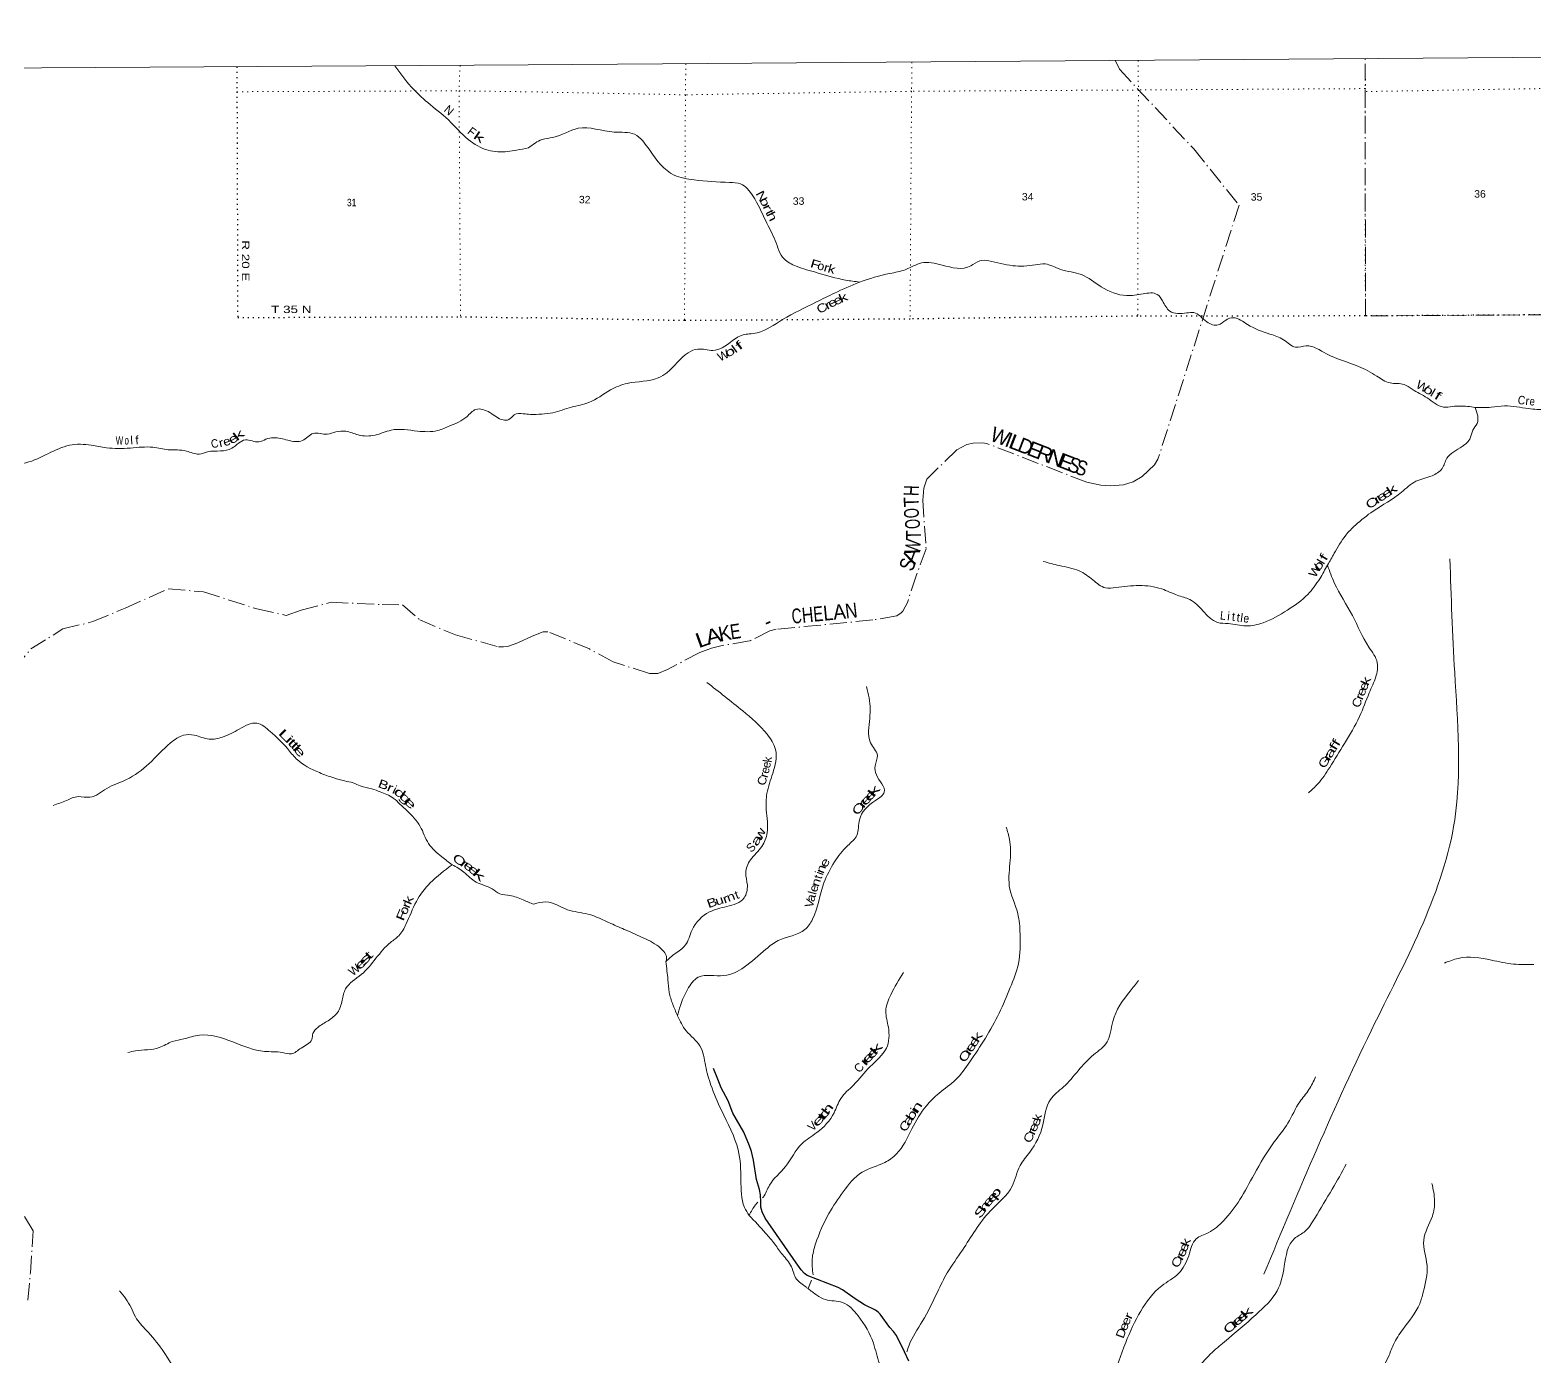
# Model space of a CAD drawing. Header units: feet. Extents: x 0 to 246606, y 183576 to 368785.
# Drawn here: x 141135 to 176587, y 337526 to 368785 of the extents above; entities that cross this region are included whole.
import ezdxf
from ezdxf.enums import TextEntityAlignment as Align

# ---------------------------------------------------------------- set-up
doc = ezdxf.new("R2010")
doc.units = ezdxf.units.FT
doc.header["$LTSCALE"] = 80
doc.linetypes.add('DOT_DASHED', pattern=[7.7, 5, -1.2, 0.3, -1.2])
doc.linetypes.add('DOTTED', pattern=[1.5, 0.3, -1.2])
for name, color, linetype, lineweight in [('29', 7, 'Continuous', 25), ('34', 7, 'Continuous', 13), ('39', 7, 'Continuous', 13), ('4', 7, 'Continuous', 13), ('41', 7, 'Continuous', 13), ('44', 7, 'DOT_DASHED', 13), ('6', 7, 'DOTTED', 25), ('7', 7, 'DOTTED', 13)]:
    doc.layers.add(name, color=color, linetype=linetype, lineweight=lineweight)

msp = doc.modelspace()

# ---------------------------------------------------------------- linework, layer by layer
at = {"layer": '29'}
msp.add_lwpolyline([(161837.43, 337428.15), (161735.55, 337644.9), (161548.19, 338032.2), (161478.93, 338121.74), (161388.38, 338220.23), (161162.91, 338531.98), (161115.94, 338583.26), (161050.49, 338628.37), (160794.91, 338755.11), (160569.31, 338894.19), (160270.98, 339107.21), (160172.16, 339158.02), (159444.44, 339442.55), (159377.84, 339491.34), (159303.09, 339576.33), (159183.56, 339740.53), (158451.15, 340794.7), (158378.54, 340944.62), (158352.93, 341055.37), (158346.74, 341174.08), (158340.11, 341345.96), (158320.47, 341468.07), (158250.53, 341703.24), (158174.89, 342164.07), (158130.86, 342365.14), (158083.88, 342501.88), (157953.39, 342823.12), (157693.4, 343270.24), (157580.95, 343559.45), (157416.24, 343866.33), (157334.49, 344073.18), (157238.37, 344324.25)], dxfattribs=at)
at = {"layer": '34'}
msp.add_spline([(170200.44, 339472.34), (172818.9, 345394.27), (174697.36, 350177.37), (174697.36, 353650.81), (174583.52, 356327.07)], degree=3, dxfattribs=at)
at = {"layer": '39'}
msp.add_line((159462.19, 339136.83), (159541.95, 339333.28), dxfattribs=at)
for points in [[(149726.44, 367941.42), (150112.23, 367451.41), (150504.21, 367077.21), (150989.95, 366668.53), (151458.52, 366208.94), (151928.95, 365955.64), (152382.72, 365924.44), (152594.46, 365957.06), (152877.32, 366009.74)], [(152877.32, 366009.74), (153197.83, 366207.38), (153453.19, 366257.26), (154046.31, 366471.92), (154894.07, 366382.82), (155375.65, 366330.41), (155732.74, 365954.07), (156310.17, 365370.25), (156776.91, 365254.88), (157615.92, 365197.94), (157875.11, 365161.01), (158161.53, 364882.18), (158466.57, 364290.56), (158688.17, 363828.5), (158901.14, 363392.53), (159183.23, 363224.74), (159675.03, 363069.49), (160348.95, 362893.87), (160674.89, 362850.27)], [(183477.41, 363967.27), (183028.38, 363793.69), (182852.02, 363706.74), (182736.79, 363609.2), (182484.17, 363316.57), (182091.91, 363391.9), (182014.05, 363252.85), (181925.38, 362953.94), (181747.5, 362673.33), (181684.18, 362514.38), (181504.4, 362033.7), (181001.42, 361465.33), (180539.3, 361261.54), (180389.12, 361104.78), (180147.55, 360877.38), (179672.99, 360689.49), (179298.98, 360422.91), (178935.45, 360138.37), (178587.18, 360090.56), (177846.96, 360153.65), (177474.35, 360014.4), (176835.7, 359853.33), (176435.67, 359867.07), (175867.03, 359931.78), (175554.74, 359900.9), (175181.38, 359894.99)], [(160674.89, 362850.27), (161389.43, 363051.34), (161753, 363139.88), (162135.28, 363299.55), (162620.9, 363247.22), (163295.58, 363229.21), (163507.05, 363350.9), (163719.1, 363347.32), (164284.72, 363234.05), (164819.28, 363255.51), (165046.97, 363276.51), (165406.97, 363148.77), (165904.19, 363023.94), (166368.45, 362736.77), (166964.25, 362531.19), (167357.08, 362571.87), (167686.44, 362558.65), (167812.72, 362407.77), (167985.34, 362164.92), (168383.98, 362120.85), (168553.36, 362130.5), (168858.74, 361910.68), (169128.73, 361839.63), (169304, 361954.48), (169480.54, 362008.75), (169819.01, 361848.22), (170344.56, 361622.97), (170666.3, 361490.38), (170948.52, 361316.54), (171198.25, 361346.09), (171678.65, 361156.24), (172431.73, 360863.08), (172862.52, 360631.77), (173174.72, 360472.71), (173508.65, 360433.33), (173696.65, 360324.17), (174046.14, 360119.42), (174432.2, 359903.33), (174647.91, 359918.01), (174999.17, 359919.41), (175181.38, 359894.99)], [(152923.05, 359730.99), (153450.82, 359771.03), (153888.18, 359903.57), (154301.82, 360011.37), (154810.48, 360307.07), (155204.96, 360462.95), (155933.16, 360589.55), (156138.53, 360713.13), (156639.5, 361184.47), (156865.85, 361270.1), (157221.81, 361239.26), (157440.6, 361300.48), (157934.88, 361608.01), (158077.82, 361627.21), (158262.97, 361655.39), (158862.19, 361965.14), (159663.12, 362380.21), (160082.78, 362587.14), (160674.89, 362850.27)], [(138454.87, 358496.67), (139116.87, 358669.9), (139508.99, 358785.06), (139762.49, 358852.91), (140094.47, 358742.38), (140437.64, 358678.6), (140743.26, 358571.58), (141036.17, 358591.7), (141565.79, 358808.74), (142063.46, 359004.91), (142577.27, 359005.26), (142932.49, 358945.77), (143497.02, 358939.06), (144030.71, 358956), (144389.94, 358898.6), (144817.37, 358868.89), (145120.31, 358794.17), (145315.42, 358848.7), (145622.48, 358869.1), (145890.18, 358935.22), (146207.85, 359129.75), (146524.36, 359083.62), (146691, 359145.65), (146870.3, 359181.65), (147205.26, 359123.77), (147555.37, 359116.74), (147802.8, 359283.55), (148136.98, 359264.07), (148338.15, 359318.72), (148572.5, 359333.6), (148865.54, 359248.57), (149262.15, 359242.49), (149638.04, 359359.34), (150263.56, 359337.7), (150734.62, 359351.34), (151023.69, 359460.35), (151421.83, 359676.74), (151634.77, 359848.91), (151970.1, 359772.83), (152279.06, 359601.18), (152410.41, 359607.9), (152541.64, 359719.76), (152751.44, 359748.3), (152923.05, 359730.99)], [(175179.26, 359895.27), (175225.51, 359520.09), (175121.92, 359356.24), (175065.12, 359175.2), (174875.43, 358977.2), (174513.83, 358696.73), (174399.68, 358457.9), (174163.03, 358285.16), (173784.15, 358155.88), (173442.31, 357896.05), (172779.23, 357453.6), (172360.12, 357123.42), (172128.93, 356882.1), (171861.16, 356458.14), (171701.4, 356179.95)], [(171701.62, 356179.39), (171516.25, 355860.8), (171237.26, 355491.17), (170758.4, 355121.33), (170181.17, 354822.14), (169783, 354747.01), (169365.95, 354802.81), (169111.01, 354829.73), (168766.11, 355105.29), (168455.77, 355369.47), (168162.91, 355472.36), (167794.42, 355620.13), (167265.84, 355699.83), (166711.69, 355649.67), (166471.55, 355644.57), (166172.89, 355832.21), (165851.49, 356045.63), (165380.55, 356169), (165004.99, 356268.11)], [(171701.4, 356179.95), (171861.53, 355761.04), (172287.31, 354994.16), (172674.29, 354248.69), (172873.73, 353881.13), (172838.28, 353546.98), (172684.53, 353173.94), (172453.97, 352611.35), (172099.68, 351979.46), (171752.11, 351412.37), (171469.47, 351024.47), (171251.73, 350815.77)], [(157079.64, 353418.48), (157923.4, 352745.34), (158500.15, 352193.83), (158697.36, 351836.33), (158630.34, 351273.18), (158494.75, 350803.54), (158478.6, 350415.23), (158499.95, 349874.16), (158373.4, 349552.22), (158107.4, 349237.42), (157994.68, 348929.91), (158033.02, 348639.75), (157956.5, 348339.08), (157546.8, 348138.42), (157137.66, 348008.5), (156732.58, 347585.67), (156570.51, 347224.58), (156326.33, 347025.41), (156112.21, 346836.99)], [(160836.78, 353320.44), (160928.71, 352782.88), (160890.28, 352204.17), (160935.05, 351992.96), (161096.69, 351695.32), (161043.25, 351449.69), (161071.88, 351238.13), (161259.97, 350833.96), (161052.11, 350635.57), (160673.9, 350183), (160610.92, 349813.91), (160397.89, 349572.98), (160086.95, 349186.5), (159838.69, 348698.3), (159565.87, 347837.79), (159389.25, 347593.58), (158760.69, 347335.74), (158470.22, 347129.53), (157956.1, 346708.43), (157481.78, 346508.42), (156876.9, 346471.33), (156622.46, 346183.04), (156454.75, 345801.63), (156387.33, 345563.25)], [(141676.18, 350520.29), (141995.42, 350638.01), (142268.73, 350726.48), (142544.18, 350709.85), (142940.47, 350918.11), (143403.48, 351127.73), (143935.95, 351502.55), (144441.84, 351990.07), (144751.67, 352172.31), (145004.51, 352173.41), (145352.3, 352081.41), (145670.92, 352130.36), (146063.58, 352318.33), (146475.46, 352456.13), (146790.94, 352262.36), (147195.63, 351860.11), (147404.85, 351619.7), (147949.64, 351291.07), (148287.94, 351168.55), (148544.32, 351094.9), (148747.56, 351048.49), (148912.83, 350979.06), (149187.29, 350911.85), (149380.96, 350838.95), (149691.4, 350693.62), (149848.04, 350551.21), (150019.26, 350388.89), (150326.06, 350025.09), (150522.44, 349620.62), (150834.21, 349311.51), (151078.79, 349122.37)], [(159581.91, 339460.83), (159560.83, 339829.97), (159640.17, 340189.31), (159954.4, 340903.2), (160290.99, 341415.5), (160739.61, 341879.66), (161269.88, 342107.13), (161544.33, 342306.93), (161911.53, 342900.71), (162251.52, 343443.39), (162548.25, 343736.62), (162947.31, 344060.31), (163273.77, 344477.43), (163639.66, 345036.82), (163962.59, 345623.6), (164226.66, 346225.29), (164418.76, 346793.12), (164458.75, 347491.08), (164402.29, 347972.81), (164205, 348625.32), (164226.75, 349229.95), (164210.53, 349718.59), (164131.91, 350003.85)], [(151078.79, 349122.37), (150559.61, 348691.2), (150234.67, 348257.91), (149990.85, 347715.06), (149822.32, 347448.76), (149627.29, 347291.1), (148936.72, 346534.92), (148569.32, 346199.86), (148485.83, 345929.22), (148380.43, 345641.95), (148153.79, 345447.26), (147912.3, 345286.64), (147799.89, 345144.82), (147770.34, 345006.71), (147521.62, 344803.48), (147289.78, 344665.3), (147082.83, 344695.46), (146659.48, 344723.24), (145912.52, 344946.64), (145122.36, 345106.48), (144757.97, 345020.19), (144486.19, 344956.02), (144177.56, 344814.25), (143618.81, 344736.14), (143437.56, 344696.05)], [(151078.79, 349122.37), (151357.5, 348946.05), (151643.43, 348713.27), (152018.91, 348553.08), (152203.33, 348437.53), (152438.75, 348399.86), (152750.47, 348290.94), (153003.35, 348190.94)], [(152999.75, 348192.36), (153288.83, 348244.01), (153795.3, 348062.81), (154275.95, 347957.84), (154815.51, 347738.94), (155180.25, 347576.96), (155593.9, 347393.78), (155992.61, 347151.69), (156130.59, 346924.27), (156112.21, 346836.99)], [(156112.21, 346836.99), (156161.48, 346409.67), (156193.89, 346113.32), (156274.31, 345838.21), (156388.3, 345566.67)], [(176562.31, 346771.88), (176086.07, 346780.19), (175561.23, 346874.12), (174781.07, 346916.15), (174460.34, 346806.29)], [(158390.62, 341271.36), (158407.92, 341292.67), (158553.59, 341568.54), (158932.01, 342011.01), (159314.55, 342546.52), (159668.42, 342810.65), (160076.56, 343280.01), (160233.17, 343612.7), (160531.46, 343928.19), (160926.1, 344366.96), (161308.81, 344797.39), (161355.02, 345293.43), (161294.66, 345672.02), (161411.83, 346056.41), (161711.72, 346586.11)], [(161790.63, 337642.45), (161842, 337799.19), (162155.3, 338363.54), (162510.43, 339052.03), (162743.26, 339505.55), (163099.53, 340042.51), (163752.74, 340959.6), (164271.45, 341548.51), (164457.19, 342033.36), (164686.79, 342351.43), (164996.43, 342994.5), (165171.75, 343592.28), (165480.59, 343885.77), (165825.92, 344268.94), (166191.6, 344644.45), (166508.34, 344946.19), (166641.58, 345431.94), (167050.69, 346145.83), (167251.4, 346396.6)], [(156387.02, 345563.78), (156592.3, 345206.44), (156914.54, 344855.64), (157047.42, 344387.65), (157176.06, 343929.69), (157422.58, 343336.82), (157815.53, 342401.53), (157882.62, 341699.78), (157966.82, 341048.91), (158076.68, 340860.22)], [(165242.53, 333505.37), (165292.3, 333623.1), (165489.98, 333922.31), (165688.8, 334554.94), (165908.77, 335044.56), (166124.71, 335825.06), (166350.86, 336405.74), (166617.32, 336989.29), (166946.35, 337865.14), (167302.41, 338606.19), (167796.78, 339200.64), (168194.41, 339496.01), (168430.06, 339911.2), (168609.58, 340307.01), (168893.23, 340452.46), (169248.74, 340734.81), (169636.11, 341232.02), (169970.98, 341827.13), (170447.7, 342590.95), (170767.55, 343034.19), (171047.81, 343537.21), (171261.93, 343822.63), (171421.27, 344121.02)], [(166588.72, 332194.66), (166608.8, 332254.8), (166739.6, 332760.72), (166877.92, 333293.05), (166927.07, 333744.7), (167103.07, 334310.16), (167323.83, 334858.4), (167480.15, 335593.18), (167811.15, 336277.11), (168449.48, 337036.28), (168946.58, 337596.44), (169271.77, 337880.17), (170013.52, 338520.29), (170514.53, 339086.6), (170682.2, 339664.01), (170923.02, 340315.72), (171147.99, 340468), (171401.58, 340796.69), (171813.35, 341480.32), (172144.34, 342067.26)], [(168508.28, 331079.31), (168624.96, 331414.6), (168789.55, 331557.52), (168976.8, 331678.69), (169140.73, 331853.93), (169412.57, 332081.97), (169678.52, 332398.79), (169856.66, 332764.26), (170044.34, 333253.19), (170270.36, 333645.95), (170396.28, 333998.19), (170450.85, 334286.28), (170548.1, 334658.12), (170712.65, 334803.05), (170942.91, 334991.82), (171196.17, 335433.65), (171438.55, 335913.64), (171755.33, 336310.35), (172240.37, 336674.25), (172859.14, 337111.72), (173135.1, 337529.79), (173254.29, 337817.22), (173475.02, 338173.5), (173872.27, 338778.01), (173955.48, 339048.52), (174045.29, 339680.86), (173966.3, 340275.27), (174170.46, 340845.38), (174223.73, 341196.07), (174160.51, 341615.02)], [(158075.7, 340861.28), (158226, 341108.97), (158278.68, 341171.04)], [(158075.7, 340861.28), (158463.99, 340441.16), (158677.26, 340185.03), (158865.82, 339931.53), (159071.93, 339651.88), (159189.05, 339359.36), (159412.92, 339176.19), (159462.28, 339137.06)], [(143244.62, 339080.74), (143513.54, 338689.88), (143615.18, 338467.49), (143874.49, 338151.26), (144243.69, 337703.8), (144782.53, 336873.57), (145240.58, 336433.98), (145481.16, 336341.82), (145992.41, 336170.24), (146809.48, 335980.62), (147162.8, 335815.94), (147795.86, 335523.49), (148155.29, 335455.99), (148400.91, 335315.4), (148768.13, 335163.13), (148891.93, 335143.4), (149348.8, 335356.94), (149977.7, 335565.89), (150610.15, 335700.1), (151255.31, 335707.17), (151633.31, 335621.85), (151946.56, 335438.15), (152517.02, 335140.38), (152802.75, 335016.78), (153092.26, 334950.81)], [(159462.38, 339137.3), (159671.35, 338981.64), (159875.41, 338876.86), (160276.57, 338808.59), (160640.43, 338495.04), (161005.21, 337846.09), (161146.34, 337370.2), (161270.1, 337146.52), (161500.91, 336921.07), (161803.31, 336747.65), (162021.12, 336661.35)]]:
    msp.add_spline(points, degree=3, dxfattribs=at)
at = {"layer": '4'}
for points in [[(0, 367439.54), (30573.51, 367460.56), (61146.96, 367523.65), (91720.3, 367628.78), (122293.47, 367775.98), (152869.71, 367965.22), (183439.05, 368196.52), (214011.34, 368469.87), (244583.23, 368785.28)], [(0, 183577.08), (0, 367439.54), (30573.51, 367460.56), (61146.96, 367523.65), (91720.3, 367628.78), (122293.47, 367775.98), (152869.71, 367965.22), (183439.05, 368196.52), (214011.34, 368469.87), (244583.23, 368785.28)]]:
    msp.add_lwpolyline(points, dxfattribs=at)
at = {"layer": '44'}
for points in [[(166709.78, 368064.75), (166800.37, 367861.38), (168548.8, 365986.49), (169615.72, 364657.9), (167706.16, 358674.87), (167625.27, 358541.72), (167333.41, 358268.01), (167122.29, 358140.7), (166897.65, 358069.15), (166580.13, 358048.89), (166363.27, 358065.58), (166030.15, 358132.58), (163668.55, 359049.11), (163569.05, 359062.98), (163352.18, 359054.64), (163202.05, 359021.25), (162970.4, 358899.45), (162264.03, 358208.99), (162192.79, 357994.64), (162166.92, 357709.73), (162243.57, 356565.62), (162019.56, 355952.64), (161804.03, 355301.97), (161692.35, 355098.46), (161658.99, 355056.73), (161554.5, 354982.32), (160987.52, 354887.72), (158715.26, 354668.57), (158564.5, 354631.07), (158084.88, 354393.44), (157437.49, 354285.92), (157188.24, 354222.09), (156917.08, 354124.44), (156155.57, 353722.99), (155920.42, 353629.5), (155723.99, 353628.95), (154873.33, 353897.87), (154314.64, 354205.73), (153332.74, 354612.43), (153222.11, 354610.18), (152962.25, 354509.14)], [(183667.67, 340739.24), (183298.81, 340734.49), (183183.78, 356786.45), (180532.91, 356762.11), (180522.03, 362101.39), (172592.28, 362050.09), (172591.49, 368109.65)], [(139931.19, 352827.36), (141156.37, 354205.49), (141902.68, 354675.82), (142612.39, 354848.54), (143374.3, 355167.8), (144387.59, 355620.06), (145218.1, 355553.12), (146478.09, 355148.58), (147167.88, 354994.25), (147525.19, 355118.34), (148226.52, 355303.68), (149426.08, 355251.74), (149905.19, 355245.23), (150313.31, 354890.94), (151158.17, 354534.54), (152173.36, 354257.01), (152287.93, 354251.29), (152379.68, 354263.81), (152623.69, 354351.29), (152962.25, 354509.14)], [(141081.56, 338863.64), (141142.47, 339505.05), (141210.77, 340494.54), (140813.7, 341133.97)]]:
    msp.add_lwpolyline(points, dxfattribs=at)
at = {"layer": '6'}
for points in [[(146008.59, 367919.12), (146008.16, 367333.47), (146025.63, 362013.62), (151274.64, 362033.56), (152907.38, 362006.63)], [(180558.09, 362108.6), (177908.6, 362083.11), (172592.28, 362050.09), (167228.68, 362047.82), (161865.99, 361978.41), (156553.12, 361940.36), (152907.38, 362006.63)]]:
    msp.add_lwpolyline(points, dxfattribs=at)
at = {"layer": '7'}
for points in [[(156583.77, 367991.1), (156573.67, 367261.08), (156553.12, 361940.36)], [(161910.74, 368029.27), (161901.76, 367343.91), (161865.99, 361978.41)], [(167240.55, 368068.74), (167245.08, 367374.51), (167228.68, 362047.82)], [(172591.49, 368109.65), (172592.31, 367415.64), (172590.1, 367334.73), (172592.28, 362050.09)], [(151264.62, 367954.27), (151240.95, 367355.09), (151274.64, 362033.56)], [(146008.16, 367333.47), (151240.95, 367355.09), (152870.76, 367331.13)], [(172592.32, 367406.79), (167245.08, 367374.51), (161901.76, 367343.91), (156573.67, 367261.08), (152870.76, 367331.13)], [(183448.37, 367474.53), (183163.94, 367468.02), (177913.7, 367427.27), (172596.74, 367336.94)]]:
    msp.add_lwpolyline(points, dxfattribs=at)

# ---------------------------------------------------------------- texts
at = {"layer": '41'}
msp.add_text('N', height=200, rotation=319.825, dxfattribs=at).set_placement((150865.59, 366883.16))
for s, rotation, p in [('F', 321.844, (151482.47, 366311.82)), ('r', 353.493, (176400.06, 359950.44)), ('l', 2.368, (143531.21, 359023.01)), ('f', 2.368, (143657.65, 359027.6)), ('i', 354.72, (169361.72, 354881.5)), ('t', 353.117, (169474.68, 354869.66)), ('t', 352.117, (169585.36, 354852.68)), ('l', 352.642, (169666.95, 354842.31)), ('e', 76.952, (158548.52, 351325.75)), ('k', 83.157, (158608.74, 351589.35)), ('e', 79.374, (158578.31, 351458.69)), ('S', 45.432, (158187.76, 349460.31)), ('t', 72.766, (159792.17, 348805.71)), ('i', 70.766, (159821.23, 348891.45)), ('l', 74.824, (159659.47, 348433.52)), ('W', 39.077, (148834.24, 346567.91)), ('C', 48.041, (160735.48, 344275.84)), ('V', 44.674, (159633.51, 342888.62))]:
    msp.add_text(s, height=200, rotation=rotation, dxfattribs=at).set_placement(p, align=Align.CENTER)
for s, rotation, width, p in [('k', 325.858, 1.85, (151661.46, 366181.38)), ('N', 297.991, 1.35, (158283.99, 364822.22)), ('o', 297.991, 1.4, (158357.53, 364690.51)), ('r', 296.558, 1.55, (158418.71, 364565.24)), ('t', 296.558, 1.3, (158473.74, 364450.72)), ('h', 296.558, 1.45, (158526.64, 364351.52)), ('F', 343.289, 1.45, (159610.94, 363171.37)), ('o', 343.401, 1.1, (159741.64, 363133.12)), ('r', 343.401, 1.25, (159870.67, 363094.65)), ('k', 343.401, 1.25, (159990.88, 363059.94)), ('C', 27.098, 1.25, (159833.14, 362151.02)), ('r', 27.098, 1.55, (159969.95, 362219.9)), ('e', 25.396, 1.35, (160075.89, 362278.16)), ('e', 23.96, 1.3, (160200.03, 362334.07)), ('k', 23.96, 1.5, (160330.45, 362393.5)), ('W', 24.937, 1.05, (157505.67, 361031.33)), ('o', 32.182, 1.55, (157669.74, 361122.74)), ('l', 35.89, 1.45, (157787.05, 361192.01)), ('f', 37.89, 2, (157901.08, 361276.46)), ('W', 329.636, 1.15, (173888.31, 360304.6)), ('o', 329.636, 1.5, (174030.31, 360221.42)), ('l', 329.636, 1.25, (174134.65, 360156.98)), ('f', 328.292, 1.75, (174250.68, 360086.32)), ('C', 351.68, 0.9, (176258.03, 359968.72)), ('e', 355.433, 0.8, (176518.35, 359940.72)), ('W', 0.056, 0.7, (143240.48, 359016.68)), ('o', 0.056, 0.7, (143411.69, 359021.27)), ('C', 10.567, 0.9, (145501.73, 358947.07)), ('r', 12.522, 1.15, (145655.48, 358966.96)), ('e', 17.227, 1.15, (145795.05, 359002.13)), ('e', 29.441, 1.45, (145967.01, 359073.59)), ('k', 36.715, 1.9, (146104.78, 359168.11)), ('k', 33.541, 1.8, (173268.23, 357877.28)), ('C', 33.887, 1.45, (172795.49, 357566.23)), ('r', 33.887, 1.8, (172927.62, 357652.74)), ('e', 33.887, 1.6, (173032.1, 357720.73)), ('e', 33.541, 1.6, (173148.7, 357798.02)), ('l', 59.807, 1.25, (171631.96, 356212.32)), ('f', 59.807, 1.7, (171696.23, 356316.52)), ('W', 58.011, 1.2, (171489.93, 355994.94)), ('o', 59.807, 1.5, (171570.04, 356116.7)), ('L', 354.283, 0.9, (169228.48, 354893.81)), ('e', 352.642, 0.9, (169776.81, 354828.69)), ('k', 67.607, 1.45, (172697.1, 353414.46)), ('r', 67.793, 1.4, (172544.41, 353042.36)), ('e', 67.793, 1.25, (172590.56, 353157.43)), ('e', 67.607, 1.25, (172645.51, 353289.26)), ('C', 67.637, 1.15, (172487.43, 352902.92)), ('L', 315.296, 2.1, (147072.89, 352101.61)), ('i', 315.296, 1.9, (147171.75, 352003.57)), ('t', 313.903, 1.95, (147235.65, 351933.89)), ('f', 58.928, 1.75, (171990.13, 351948.12)), ('t', 313.903, 1.95, (147303.42, 351863.65)), ('l', 310.302, 1.6, (147343.34, 351809.64)), ('e', 310.302, 1.85, (147412.09, 351728.57)), ('r', 58.064, 1.7, (171782.13, 351611.78)), ('a', 58.064, 1.65, (171843.4, 351713.67)), ('f', 58.928, 1.75, (171925.83, 351846.67)), ('G', 57.359, 1.3, (171703.98, 351485.55)), ('B', 339.479, 1.35, (149426.74, 350915.79)), ('r', 337.022, 1.45, (149583.33, 350850.15)), ('i', 333.764, 1.15, (149682.36, 350800.09)), ('C', 71.093, 1.1, (158475.1, 351068.32)), ('r', 73.628, 1.25, (158518.26, 351206.57)), ('k', 49.283, 2.1, (161089.5, 350794.48)), ('d', 326.781, 1.8, (149792.95, 350729.07)), ('g', 320.532, 1.95, (149916.21, 350621.46)), ('e', 316.744, 1.95, (150020.02, 350503.28)), ('r', 50.578, 2, (160817.2, 350498.66)), ('e', 48.258, 1.9, (160905.75, 350593.84)), ('e', 48.258, 1.9, (160998.26, 350694.77)), ('C', 53.345, 1.5, (160721.25, 350380.63)), ('w', 63.416, 1.4, (158418.23, 349808.83)), ('a', 56.045, 1.7, (158325.74, 349643.35)), ('C', 322.284, 1.55, (151178.98, 349157.34)), ('r', 322.284, 1.95, (151308.53, 349072.62)), ('e', 61.975, 1.4, (159942.08, 349126.56)), ('e', 325.681, 1.6, (151416.19, 349003.3)), ('e', 323.391, 1.7, (151528.04, 348916.88)), ('k', 318.063, 2.15, (151644.09, 348810.5)), ('n', 70.206, 1.3, (159859.93, 348989.42)), ('t', 21.089, 1.1, (157817.91, 348321.88)), ('e', 72.527, 1.15, (159692.08, 348539.71)), ('n', 72.574, 1.25, (159741.07, 348677.9)), ('k', 66.644, 1.45, (150140.8, 348250.15)), ('r', 67.422, 1.4, (150086.12, 348134.58)), ('B', 19.358, 1.35, (157232.08, 348136.55)), ('u', 18.696, 1.3, (157404.67, 348188.23)), ('r', 18.778, 1.3, (157547.65, 348225.82)), ('n', 20.778, 1.3, (157677.53, 348276.5)), ('V', 74.824, 1.1, (159595.82, 348185.46)), ('a', 74.824, 1.15, (159627.56, 348315.22)), ('F', 67.325, 1.6, (149978.57, 347896.88)), ('o', 67.422, 1.25, (150034.42, 348010.25)), ('t', 47.566, 1.9, (149184.44, 346923.62)), ('e', 43.566, 2, (148995.76, 346723.66)), ('s', 47.566, 2.25, (149091.12, 346826.79)), ('e', 55.964, 1.6, (163378, 344776.71)), ('e', 57.66, 1.55, (163454.41, 344893.79)), ('k', 57.66, 1.75, (163526.86, 345008.21)), ('r', 48.041, 2.15, (160874.87, 344431.34)), ('e', 47.413, 1.95, (160951.92, 344518.68)), ('e', 47.413, 1.95, (161048.1, 344618.29)), ('k', 48.242, 2.15, (161140.3, 344720.83)), ('C', 54.754, 1.45, (163230.7, 344555.11)), ('r', 55.964, 1.8, (163311.95, 344676.87)), ('e', 47.049, 1.95, (159772.74, 343031.61)), ('t', 49.793, 1.8, (159858.39, 343128.27)), ('c', 49.793, 2.05, (159924.59, 343207.42)), ('h', 53.324, 1.8, (159999.61, 343310.63)), ('a', 58.163, 1.65, (161904.47, 343047.27)), ('b', 58.163, 1.6, (161981.72, 343171.7)), ('i', 57.702, 1.4, (162051.28, 343276.33)), ('n', 57.702, 1.65, (162105.94, 343363.53)), ('k', 77.824, 1.15, (164962.52, 343147.31)), ('C', 58.394, 1.35, (161828.11, 342917.79)), ('r', 64.203, 1.5, (164818.29, 342789.23)), ('e', 66.12, 1.3, (164862.92, 342894.46)), ('e', 66.12, 1.3, (164920.91, 343022.09)), ('C', 64.203, 1.25, (164752.5, 342653.12)), ('e', 48.224, 1.9, (163877.48, 341230.11)), ('p', 52.144, 1.85, (163955.57, 341327)), ('S', 54.183, 1.7, (163602.68, 340888.39)), ('h', 54.183, 1.75, (163696.79, 341015.19)), ('e', 52.127, 1.75, (163782.05, 341127.6)), ('e', 62.753, 1.4, (168357.62, 339945.26)), ('k', 69.451, 1.4, (168455.48, 340194.02)), ('e', 66.236, 1.3, (168405.98, 340068.34)), ('C', 60.811, 1.3, (168233.92, 339710.89)), ('r', 60.811, 1.65, (168309.86, 339838.42)), ('r', 65.622, 1.45, (167102.67, 338455.89)), ('e', 40.782, 1.85, (169758.85, 338406.25)), ('k', 40.782, 2.1, (169861.39, 338494.71)), ('e', 67.32, 1.25, (166992.99, 338206.99)), ('e', 67.32, 1.25, (167046.2, 338335.7)), ('C', 40.806, 1.6, (169462.87, 338151.36)), ('r', 40.806, 2.05, (169570.66, 338245.73)), ('e', 40.782, 1.85, (169658.68, 338319.85)), ('D', 69.526, 1.2, (166930.66, 338052.52))]:
    msp.add_text(s, height=200, rotation=rotation, dxfattribs=dict(at, width=width)).set_placement(p, align=Align.CENTER)
at = {"layer": '44'}
for s, rotation, width, p in [('W', 338.789, 0.95, (163923.91, 359048.89)), ('L', 338.789, 1.25, (164307.29, 358900.1)), ('E', 338.789, 1.1, (164748.48, 358728.87)), ('R', 338.789, 1.05, (164980.64, 358638.78)), ('N', 338.789, 1.15, (165239.79, 358538.21)), ('E', 338.789, 1.1, (165486.07, 358442.62)), ('S', 338.789, 0.9, (165679.69, 358367.48)), ('S', 341.628, 0.85, (165854.11, 358305.58)), ('T', 91.833, 0.85, (162069.11, 357669.9)), ('H', 87.812, 0.75, (162071.04, 357928.24)), ('O', 93.833, 0.65, (162074.17, 357416.44)), ('O', 93.833, 0.65, (162098.97, 357162.36)), ('W', 79.925, 0.75, (162099.83, 356586.76)), ('T', 90.833, 0.8, (162120.28, 356891.25)), ('S', 69.925, 0.85, (161969.68, 356138.93)), ('A', 69.925, 1.25, (162050.52, 356354.84)), ('L', 5.509, 0.9, (159953.85, 354880.85)), ('A', 5.509, 0.95, (160218.19, 354906.35)), ('N', 6.472, 0.85, (160500.41, 354935.78)), ('C', 5.509, 0.7, (159211.58, 354809.26)), ('H', 5.509, 0.8, (159467.68, 354833.96)), ('E', 5.509, 0.75, (159719.68, 354858.26)), ('L', 19.805, 1.25, (157038.45, 354274.44)), ('A', 15.364, 1.15, (157275.42, 354343.82)), ('K', 11.43, 0.95, (157535.45, 354404.04)), ('E', 8.43, 0.8, (157777.16, 354446.68))]:
    msp.add_text(s, height=350, rotation=rotation, dxfattribs=dict(at, width=width)).set_placement(p, align=Align.CENTER)
for s, p in [('I', (164134.22, 358967.28)), ('D', (164527.88, 358814.49))]:
    msp.add_text(s, height=350, rotation=338.789, dxfattribs=at).set_placement(p, align=Align.CENTER)
msp.add_text('-', height=350, rotation=22.356, dxfattribs=at).set_placement((158500.78, 354667.42))
at = {"layer": '6', "width": 1.35}
for s, rotation, p in [('R 20 E', 270.188, (146124.34, 363831.2)), ('T 35 N', 0.218, (146815.5, 362116.62))]:
    msp.add_text(s, height=175, rotation=rotation, dxfattribs=at).set_placement(p)
at = {"layer": '7'}
for s, width, p in [('31', 0.85, (148600.9, 364635.53)), ('32', 1.05, (154064.91, 364704.28)), ('33', 1.05, (159103.47, 364669.76)), ('34', 1.05, (164500.43, 364772.5)), ('35', 1.05, (169892.38, 364767.7)), ('36', 1.05, (175156.32, 364838.3))]:
    msp.add_text(s, height=175, dxfattribs=dict(at, width=width)).set_placement(p)

doc.saveas('drawing.dxf')
